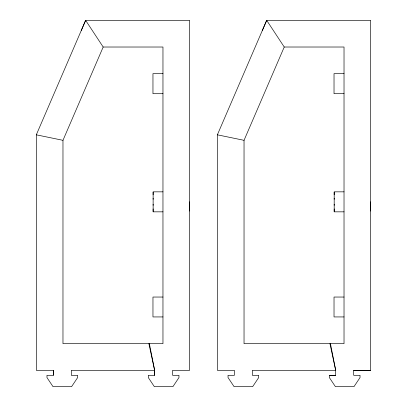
<?xml version="1.0" encoding="UTF-8"?>
<svg xmlns="http://www.w3.org/2000/svg" width="407" height="407" viewBox="0 0 407 407"><rect width="100%" height="100%" fill="white"/><g stroke="black" fill="none" stroke-linecap="round" stroke-linejoin="round"><path stroke-width="0.61" d="M153.129 208.908L153.129 211.498M153.129 199.242L153.129 198.224M153.129 192.18L153.129 194.77M189.626 211.045L189.626 201.836M334.193 208.908L334.193 211.498M334.193 199.242L334.193 198.224M334.193 192.18L334.193 194.77M370.691 211.045L370.691 201.836M154.635 375.315L154.629 370.319L71.306 370.319L71.306 375.32L77.64 375.32L77.64 377.579L71.591 386.65L53.022 386.65L46.978 377.579L46.978 375.32L53.307 375.32L53.307 370.319L36.309 370.319L36.309 134.819L85.638 20.35L189.626 20.35L189.626 370.319L172.629 370.319L172.629 375.315L178.963 375.315L178.963 377.579L172.919 386.65L154.345 386.65L148.301 377.579L148.301 375.315L154.635 375.315L154.635 370.319L149.374 343.656M81.283 30.459L85.638 20.35L103.18 47.019L62.973 140.318L36.309 134.819M329.94 343.65L335.694 370.314L252.365 370.319L252.371 375.315L258.699 375.315L258.699 377.579L252.655 386.65L234.081 386.65L228.037 377.579L228.037 375.315L234.371 375.315L234.371 370.319L217.374 370.319L217.374 134.819L266.697 20.35L370.685 20.35L370.691 370.319L353.693 370.314L353.693 375.315L360.022 375.315L360.022 377.579L353.978 386.65L335.409 386.65L329.36 377.579L329.36 375.315L335.694 375.315L335.694 370.314L330.438 343.65M284.239 47.014L344.022 47.014L344.027 343.656L244.037 343.656L244.037 140.318L284.239 47.014L266.697 20.35L262.342 30.454M103.18 47.019L162.963 47.019L162.963 343.656L62.973 343.656L62.973 140.318M162.963 73.657L152.961 73.657L152.961 93.702L162.963 93.702M344.022 73.657L334.025 73.657L334.025 93.696L344.022 93.696M162.963 191.839L153.129 191.839L153.129 211.838L162.963 211.838M344.022 191.839L334.193 191.839L334.193 211.838L344.022 211.838M162.963 297.044L152.966 297.044L152.966 316.936L162.963 316.936M344.027 297.044L334.025 297.044L334.025 316.936L344.027 316.936M353.693 370.314L370.691 370.314M329.36 375.315L335.694 375.315M217.374 134.819L244.037 140.318M148.876 343.656L154.635 370.319M334.193 204.238L334.193 205.291M153.129 204.243L153.129 205.296M53.307 370.319L53.307 375.32"/></g></svg>
